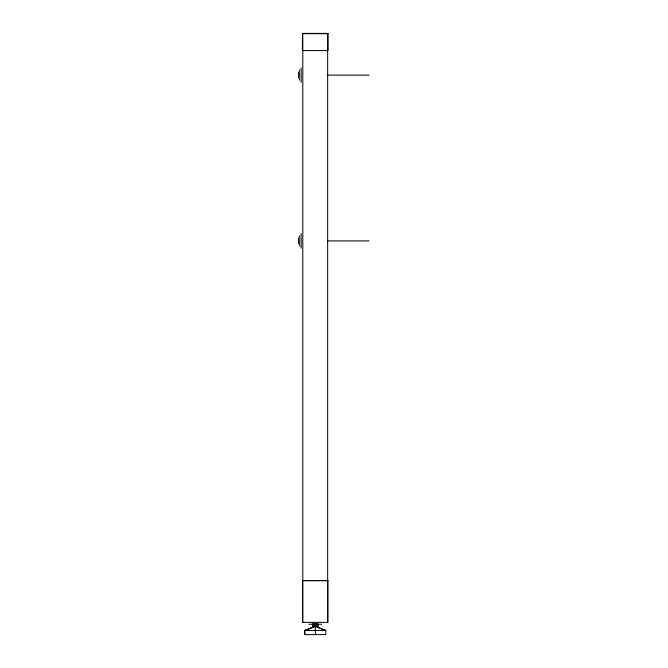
<?xml version="1.0" encoding="UTF-8"?>
<svg xmlns="http://www.w3.org/2000/svg" width="668" height="668" viewBox="0 0 668 668"><rect width="100%" height="100%" fill="white"/><g stroke="black" fill="none" stroke-linecap="round" stroke-linejoin="round"><path stroke-width="1" d="M298.897 77.638L298.897 72.62M298.897 243.411L298.897 238.392M299.665 70.056L298.897 72.536L298.897 77.73L299.665 80.21M299.665 235.821L298.897 238.301L298.897 243.494L299.665 245.983M317.158 627.06L325.834 630.45L325.834 634.6L304.616 634.6L304.616 630.45L313.3 627.06L304.875 630.45L304.875 634.6M327.662 75.133L369.103 75.133M327.662 240.897L369.103 240.897M302.796 580.726L327.662 580.726M312.407 623.92L318.051 623.92M308.758 624.238L321.692 624.238M312.407 624.413L318.051 624.413M312.407 624.914L318.051 624.914M312.407 625.415L318.051 625.415M312.407 625.908L318.051 625.908M312.407 626.409L318.051 626.409M312.407 626.901L318.051 626.901M304.616 630.45L325.834 630.45M318.051 627.436L325.575 630.45M315.288 627.277L315.488 634.6M327.662 622.167L327.662 33.692L302.796 33.692L302.796 622.167M301.143 67.919L301.143 82.339M301.143 233.691L301.143 248.112M327.988 33.4L302.462 33.4L302.462 50.559L327.988 50.559L327.988 33.4M327.863 580.517L302.587 580.517L302.587 622.376L327.863 622.376L327.863 580.517"/></g></svg>
